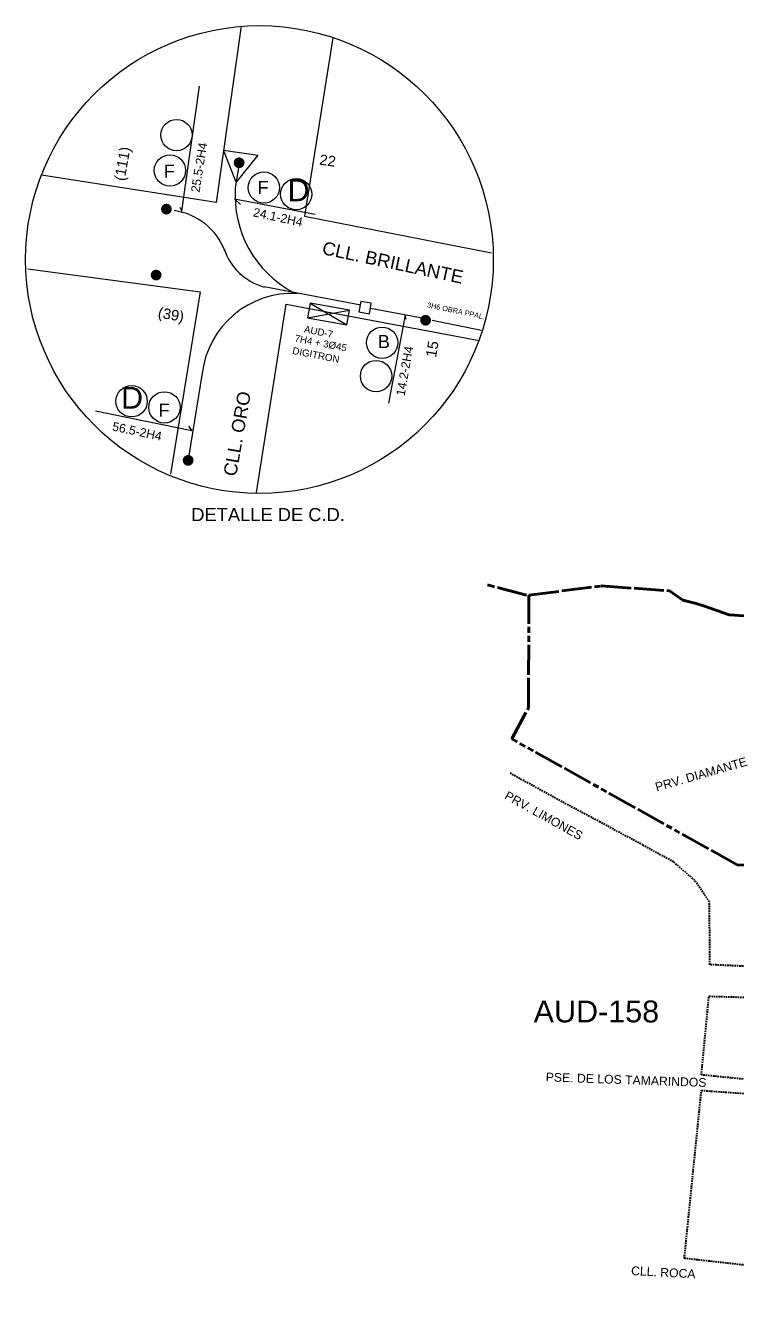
# Model space of a CAD drawing. Header units: millimetres. Extents: x -3867 to -351, y 1591 to 3666.
# Drawn here: x -1061.4 to -824.1, y 1720 to 2147.2 of the extents above; entities that cross this region are included whole.
import ezdxf

# ---------------------------------------------------------------- set-up
doc = ezdxf.new("R2010")
doc.units = ezdxf.units.MM
doc.linetypes.add('TLSIGC_002', pattern=[0.8, 0.5, -0.3])
doc.linetypes.add('TLSIGC_007', pattern=[28, 10, -1, 10, -1, 2, -1, 2, -1])
for name, color, linetype, lineweight in [('CAJA DE DISTRIBUCION EXISTENTE', 92, 'Continuous', 30), ('CANALIZACION P.V.C. ALIGERADA EXISTENTE', 132, 'Continuous', 30), ('DISTRITO', 42, 'TLSIGC_007', 60), ('LIMITES DE DISTRITOS COLINDANTES', 43, 'TLSIGC_007', 60), ('NOMBRE DE CALLES', 92, 'TLSIGC_017', 5), ('NUMEROS OFICIALES', 3, 'Continuous', 5), ('OCUPACION DE VIA EXISTENTE', 132, 'Continuous', 9), ('OCUPACION DE VIA PROYECTADA', 10, 'Continuous', 9), ('PERFILES  DE CANALIZACION P.V.C. ALIGERADA EXISTENTE', 132, 'Continuous', 30), ('PLANIMETRIA 2004 NO DEFINIDA', 10, 'TLSIGC_002', 40), ('PLANO DE DETALLES', 253, 'Continuous', 30), ('POSTES EXISTENTES SECUNDARIOS', 82, 'Continuous', 30), ('POZOS TRADICIONALES EXISTENTES', 132, 'Continuous', 30), ('TERMINAL EXISTENTE EN POSTE', 82, 'Continuous', 30)]:
    doc.layers.add(name, color=color, linetype=linetype, lineweight=lineweight)
doc.styles.get("Standard").update_dxf_attribs({"font": 'arial.ttf'})
doc.linetypes.add('TLSIGC_017', pattern='A,0.5,["=",Standard,S=1.6,R=0,X=-0.2,Y=-0.8],0.5', length=1)

msp = doc.modelspace()

# ---------------------------------------------------------------- hatches: boundary and pattern name
at = {"layer": 'POSTES EXISTENTES SECUNDARIOS'}
h = msp.add_hatch(color=256, dxfattribs=at)
edge = h.paths.add_edge_path()
edge.add_arc((-990.26, 2101.47), 1.81, 0, 360)
h = msp.add_hatch(color=256, dxfattribs=at)
edge = h.paths.add_edge_path()
edge.add_arc((-1014.51, 2086.01), 1.81, 0, 360)
h = msp.add_hatch(color=256, dxfattribs=at)
edge = h.paths.add_edge_path()
edge.add_arc((-1017.93, 2064.04), 1.81, 0, 360)
h = msp.add_hatch(color=256, dxfattribs=at)
edge = h.paths.add_edge_path()
edge.add_arc((-928.09, 2048.98), 1.81, 0, 360)
h = msp.add_hatch(color=256, dxfattribs=at)
edge = h.paths.add_edge_path()
edge.add_arc((-1007.26, 2002.27), 1.81, 0, 360)

# ---------------------------------------------------------------- linework, layer by layer
at = {"layer": 'CAJA DE DISTRIBUCION EXISTENTE'}
for p, q in [((-967.41, 2049.79), (-953.49, 2052.33)), ((-966.53, 2054.67), (-954.39, 2047.45))]:
    msp.add_line(p, q, dxfattribs=at)
msp.add_lwpolyline([(-967.43, 2049.79), (-954.37, 2047.44), (-953.49, 2052.35), (-966.57, 2054.7), (-967.43, 2049.79)], dxfattribs=at)
at = {"layer": 'CANALIZACION P.V.C. ALIGERADA EXISTENTE'}
for p, q in [((-991.5, 2093.02), (-990.38, 2099.86)), ((-949.7, 2053.99), (-981.96, 2060.1)), ((-946.45, 2053.02), (-929.21, 2049.77)), ((-925.94, 2048.97), (-909.48, 2045.73)), ((-1002.58, 2031.29), (-1007.02, 2003.91))]:
    msp.add_line(p, q, dxfattribs=at)
for points in [[(-1010.05, 2086.7), (-1009.36, 2085.35), (-1003.49, 2126.96)], [(-989.82, 2087.54), (-991.86, 2089.4), (-964.91, 2084.35)], [(-934.6, 2049.33), (-934.95, 2050.67), (-940.49, 2021.38)], [(-1007.18, 2013.64), (-1006.01, 2012.11), (-1038.17, 2018.68)]]:
    msp.add_lwpolyline(points, dxfattribs=at)
for centre, radius, start, end in [((-954.95, 2090.6), 36.67, 176, 242), ((-1014.87, 2064.45), 21.29, 21, 82), ((-976.49, 2079.11), 19.84, 199, 254), ((-972.49, 2027.61), 30.31, 87, 173)]:
    msp.add_arc(centre, radius, start, end, dxfattribs=at)
at = {"layer": 'DISTRITO'}
msp.add_line((-894.49, 1957.32), (-907.42, 1960.79), dxfattribs=at)
msp.add_lwpolyline([(-816.95, 1867.13), (-824.17, 1867.45), (-899.3, 1909.41), (-893.83, 1919.76), (-893.62, 1957.33), (-869.55, 1960.43), (-846.79, 1958.82), (-842.29, 1955.69), (-837.9, 1954.62), (-835.1, 1953.73), (-826.88, 1950.78), (-817.12, 1950.1)], dxfattribs=at)
at = {"layer": 'PERFILES  DE CANALIZACION P.V.C. ALIGERADA EXISTENTE'}
for centre in [(-1011.13, 2110.7), (-1013.32, 2098.91), (-982, 2093.2), (-971.23, 2091), (-942.59, 2041.5), (-944.62, 2030.38), (-1026.12, 2021.97), (-1015.17, 2019.95)]:
    msp.add_circle(centre, 5.22, dxfattribs=at)
at = {"layer": 'PLANIMETRIA 2004 NO DEFINIDA'}
for points in [[(-815.84, 1833.37), (-833.26, 1834.18), (-833.45, 1855.08), (-838.3, 1862.26), (-845.41, 1868.41), (-855.59, 1874.04), (-869.89, 1881.71), (-883.35, 1888.89), (-899.89, 1898)], [(-814.3, 1795.24), (-836.13, 1797.44), (-833.61, 1823.66), (-810.85, 1823.03)], [(-684.78, 1756), (-688.35, 1719.95), (-758.83, 1727.29), (-754.74, 1779.39), (-759.45, 1779.39), (-764.2, 1727.6), (-841.8, 1736.27), (-836.13, 1792.28), (-814.84, 1790.73)]]:
    msp.add_lwpolyline(points, dxfattribs=at)
at = {"layer": 'PLANO DE DETALLES'}
for points in [[(-989.53, 2146.96), (-997.94, 2088.22), (-1056.17, 2097.37)], [(-959.02, 2143.14), (-968.44, 2083.63), (-906.12, 2071.43)], [(-1060.75, 2066.09), (-1003.26, 2058.46), (-1013.18, 1997.69)], [(-984.45, 1991.58), (-974.54, 2054.39), (-910.19, 2042.19)]]:
    msp.add_lwpolyline(points, dxfattribs=at)
msp.add_circle((-983.48, 2069.21), 77.97, dxfattribs=at)
at = {"layer": 'POZOS TRADICIONALES EXISTENTES'}
msp.add_lwpolyline([(-950.3, 2051.74), (-946.81, 2051.13), (-946.2, 2054.63), (-949.7, 2055.23), (-950.3, 2051.74)], dxfattribs=at)
at = {"layer": 'TERMINAL EXISTENTE EN POSTE'}
msp.add_lwpolyline([(-995.47, 2105.72), (-984.08, 2104.01), (-991.24, 2094.99), (-993.37, 2100.37), (-995.47, 2105.72)], dxfattribs=at)

# ---------------------------------------------------------------- texts
at = {"layer": 'CAJA DE DISTRIBUCION EXISTENTE'}
for s, p in [('AUD-7', (-968.79, 2044.94)), ('7H4 + 3Ø45', (-971.92, 2041.93)), ('DIGITRON', (-972.67, 2037.78))]:
    msp.add_text(s, height=2.331, rotation=349, dxfattribs=at).set_placement(p)
at = {"layer": 'CANALIZACION P.V.C. ALIGERADA EXISTENTE'}
msp.add_text('3H6 OBRA PPAL.', height=1.7482, rotation=348, dxfattribs=at).set_placement((-927.72, 2053.31))
at = {"layer": 'LIMITES DE DISTRITOS COLINDANTES'}
msp.add_text('AUD-158', height=7.284, dxfattribs=at).set_placement((-892.06, 1814.94))
at = {"layer": 'NOMBRE DE CALLES'}
for s, height, rotation, p in [('CLL. BRILLANTE', 4.3706, 348, (-962.85, 2071.07)), ('CLL. ORO', 4.371, 80, (-991.25, 1996.76)), ('PRV. DIAMANTE', 2.9137, 16, (-851.04, 1891.89)), ('PRV. LIMONES', 2.9137, 331, (-902.06, 1889.63)), ('PSE. DE LOS TAMARINDOS', 2.9137, 358, (-888.06, 1795.29)), ('CLL. ROCA', 2.914, 357, (-859.63, 1730.74))]:
    msp.add_text(s, height=height, rotation=rotation, dxfattribs=at).set_placement(p)
at = {"layer": 'NUMEROS OFICIALES'}
for s, rotation, p in [('(111)', 80, (-1028.48, 2095.23)), ('22', 352, (-963.66, 2100.88)), ('(39)', 350, (-1017.53, 2049.93)), ('15', 80, (-924.65, 2036.39))]:
    msp.add_text(s, height=3.496, rotation=rotation, dxfattribs=at).set_placement(p)
at = {"layer": 'OCUPACION DE VIA EXISTENTE'}
for s, p in [('F', (-1015.42, 2096.48)), ('F', (-984.12, 2091.08)), ('B', (-944.05, 2039.7)), ('F', (-1017.12, 2016.83))]:
    msp.add_text(s, height=4.37, dxfattribs=at).set_placement(p)
at = {"layer": 'OCUPACION DE VIA PROYECTADA'}
for p in [(-974.12, 2088.66), (-1029.63, 2019.49)]:
    msp.add_text('D', height=7.28, dxfattribs=at).set_placement(p)
at = {"layer": 'PERFILES  DE CANALIZACION P.V.C. ALIGERADA EXISTENTE'}
for s, rotation, p in [('25.5-2H4', 81, (-1003.49, 2091.42)), ('24.1-2H4', 348, (-985.81, 2083.66)), ('14.2-2H4', 80, (-935.1, 2023.57)), ('56.5-2H4', 348, (-1032.77, 2012.28))]:
    msp.add_text(s, height=2.914, rotation=rotation, dxfattribs=at).set_placement(p)
at = {"layer": 'PLANO DE DETALLES'}
msp.add_text('DETALLE DE C.D.', height=4.3706, dxfattribs=at).set_placement((-1006.22, 1982.02))

doc.saveas('drawing.dxf')
